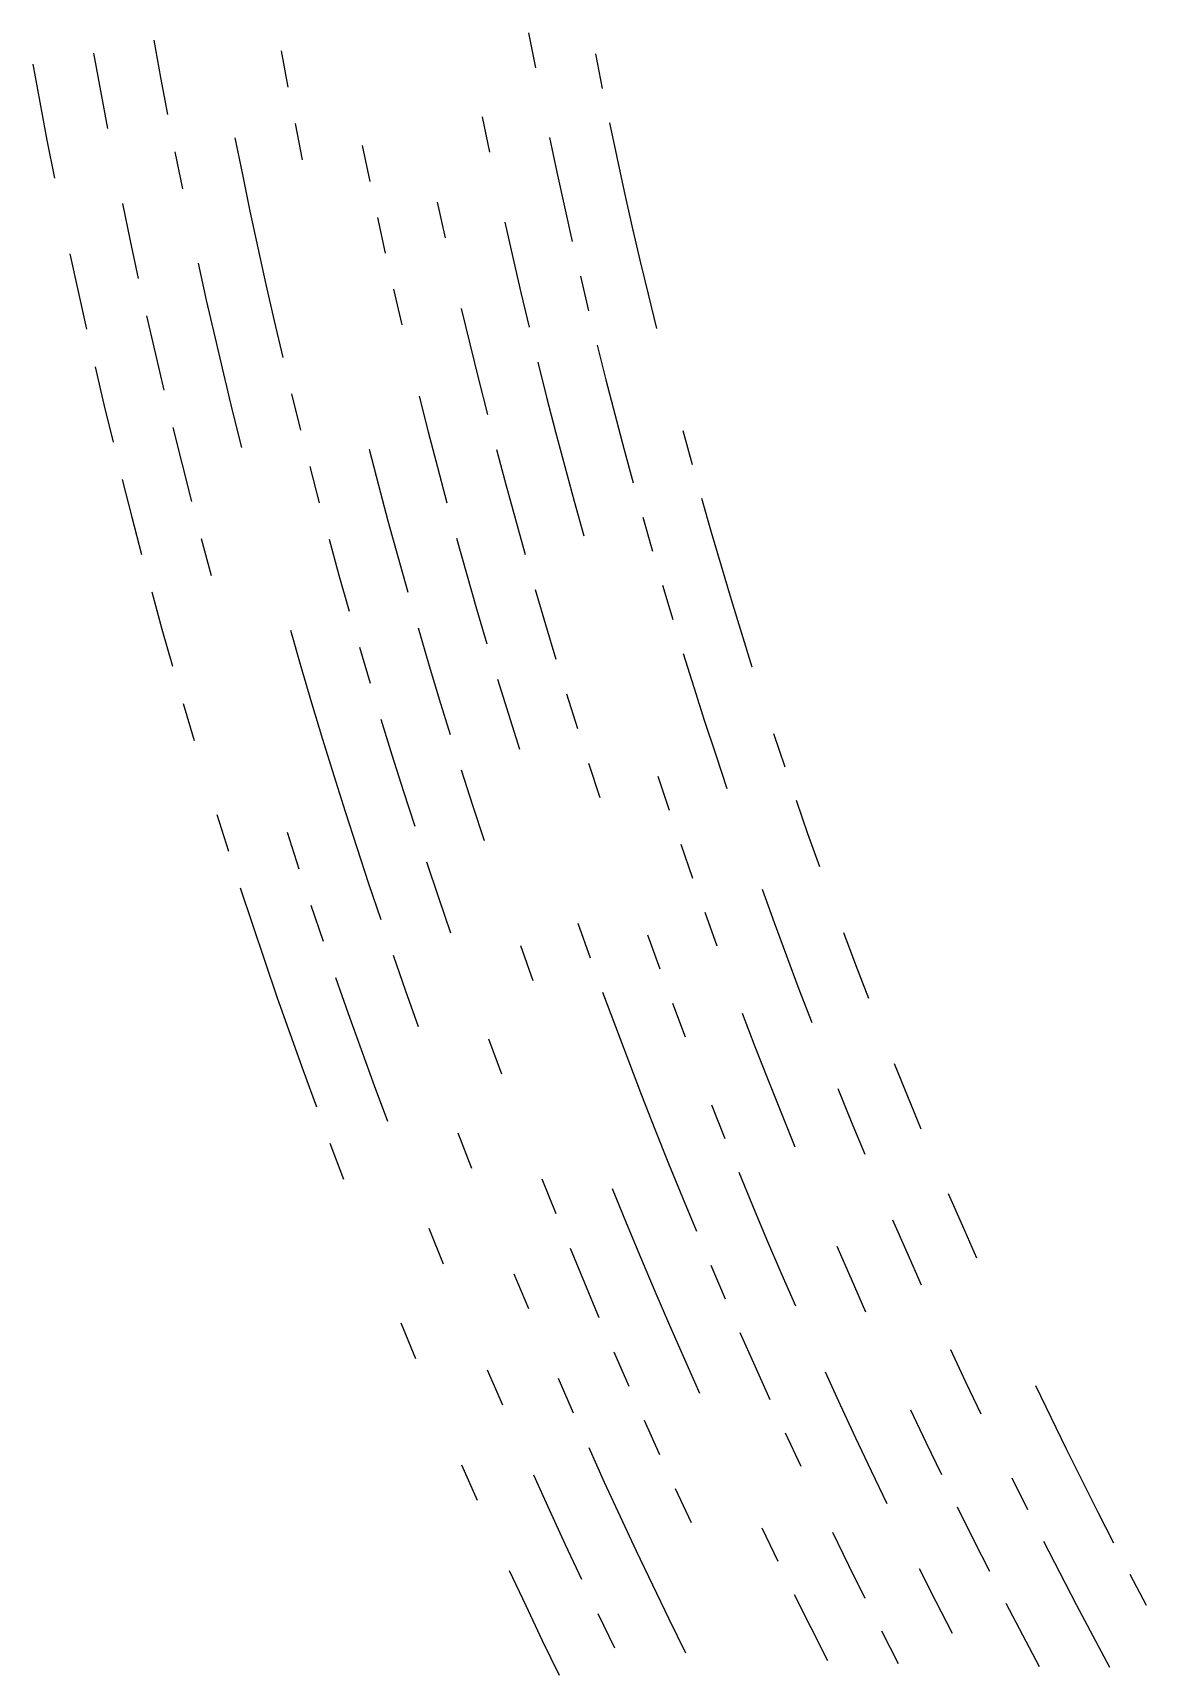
# Model space of a CAD drawing. Header units: metres. Extents: x -298 to 300, y -298 to 299.
# Drawn here: x -293.8 to -239.8, y -130.4 to -50.7 of the extents above; entities that cross this region are included whole.
import ezdxf

# ---------------------------------------------------------------- set-up
doc = ezdxf.new("R2010")
doc.units = ezdxf.units.M

msp = doc.modelspace()

# ---------------------------------------------------------------- linework, layer by layer
for p, q in [((-269.75302, -50.706768, -692.8203), (-269.42612, -52.400066, -692.8203)), ((-290.8604, -51.694836, -692.8203), (-290.52686, -53.520763, -692.8203)), ((-287.9352, -51.06233, -692.8203), (-287.6057, -52.869854, -692.8203)), ((-281.762, -51.575024, -692.8203), (-281.4294, -53.34376, -692.8203)), ((-266.51004, -51.72804, -692.8203), (-266.1768, -53.40089, -692.8203)), ((-293.80374, -52.22517, -692.8203), (-293.4668, -54.069683, -692.8203)), ((-287.6057, -52.869854, -692.8203), (-287.26486, -54.675274, -692.8203)), ((-293.4668, -54.069683, -692.8203), (-293.11826, -55.91203, -692.8203)), ((-290.52686, -53.520763, -692.8203), (-290.1819, -55.344524, -692.8203)), ((-271.9999, -54.783794, -692.8203), (-271.64734, -56.49107, -692.8203)), ((-281.0857, -55.110332, -692.8203), (-280.73093, -56.874706, -692.8203)), ((-265.83304, -55.071636, -692.8203), (-265.47882, -56.740154, -692.8203)), ((-293.11826, -55.91203, -692.8203), (-292.75818, -57.752148, -692.8203)), ((-286.9127, -56.478497, -692.8203), (-286.5492, -58.27946, -692.8203)), ((-283.9994, -55.79347, -692.8203), (-283.64026, -57.576122, -692.8203)), ((-277.82108, -56.175518, -692.8203), (-277.45966, -57.919353, -692.8203)), ((-268.74045, -55.780254, -692.8203), (-268.3817, -57.467022, -692.8203)), ((-265.47882, -56.740154, -692.8203), (-265.1141, -58.406384, -692.8203)), ((-283.64026, -57.576122, -692.8203), (-283.26996, -59.356487, -692.8203)), ((-268.3817, -57.467022, -692.8203), (-268.01236, -59.15147, -692.8203)), ((-274.18594, -58.92738, -692.8203), (-273.80734, -60.648266, -692.8203)), ((-265.1141, -58.406384, -692.8203), (-264.73895, -60.070293, -692.8203)), ((-289.45758, -58.985302, -692.8203), (-289.07828, -60.802166, -692.8203)), ((-283.26996, -59.356487, -692.8203), (-282.88843, -61.13447, -692.8203)), ((-277.08728, -59.66087, -692.8203), (-276.704, -61.399975, -692.8203)), ((-268.01236, -59.15147, -692.8203), (-267.63248, -60.83357, -692.8203)), ((-270.91013, -59.898785, -692.8203), (-270.52545, -61.59904, -692.8203)), ((-264.73895, -60.070293, -692.8203), (-264.35333, -61.731762, -692.8203)), ((-289.07828, -60.802166, -692.8203), (-288.68756, -62.61662, -692.8203)), ((-282.88843, -61.13447, -692.8203), (-282.4958, -62.909985, -692.8203)), ((-292.00336, -61.425365, -692.8203), (-291.60864, -63.258312, -692.8203)), ((-285.7883, -61.87428, -692.8203), (-285.39093, -63.66804, -692.8203)), ((-270.52545, -61.59904, -692.8203), (-270.13013, -63.296856, -692.8203)), ((-264.35333, -61.731762, -692.8203), (-263.95728, -63.39079, -692.8203)), ((-282.4958, -62.909985, -692.8203), (-282.09198, -64.68299, -692.8203)), ((-267.242, -62.513226, -692.8203), (-266.841, -64.19038, -692.8203)), ((-291.60864, -63.258312, -692.8203), (-291.20245, -65.08869, -692.8203)), ((-285.39093, -63.66804, -692.8203), (-284.98233, -65.459206, -692.8203)), ((-276.3098, -63.13661, -692.8203), (-275.90472, -64.870735, -692.8203)), ((-270.13013, -63.296856, -692.8203), (-269.72415, -64.992134, -692.8203)), ((-263.95728, -63.39079, -692.8203), (-263.55084, -65.04725, -692.8203)), ((-288.2855, -64.428535, -692.8203), (-287.87204, -66.23789, -692.8203)), ((-273.0177, -64.08271, -692.8203), (-272.60672, -65.79609, -692.8203)), ((-282.09198, -64.68299, -692.8203), (-281.67706, -66.45341, -692.8203)), ((-284.98233, -65.459206, -692.8203), (-284.56244, -67.24775, -692.8203)), ((-272.60672, -65.79609, -692.8203), (-272.185, -67.506874, -692.8203)), ((-266.42947, -65.86494, -692.8203), (-266.00745, -67.53687, -692.8203)), ((-290.78476, -66.91651, -692.8203), (-290.3556, -68.741646, -692.8203)), ((-287.87204, -66.23789, -692.8203), (-287.44724, -68.04459, -692.8203)), ((-269.30753, -66.68482, -692.8203), (-268.88028, -68.374825, -692.8203)), ((-284.56244, -67.24775, -692.8203), (-284.13135, -69.03364, -692.8203)), ((-272.185, -67.506874, -692.8203), (-271.75253, -69.21494, -692.8203)), ((-266.00745, -67.53687, -692.8203), (-265.57492, -69.20612, -692.8203)), ((-281.251, -68.22117, -692.8203), (-280.81387, -69.98618, -692.8203)), ((-275.0619, -68.33112, -692.8203), (-274.62418, -70.05726, -692.8203)), ((-268.88028, -68.374825, -692.8203), (-268.44244, -70.06208, -692.8203)), ((-290.3556, -68.741646, -692.8203), (-289.91498, -70.564, -692.8203)), ((-284.13135, -69.03364, -692.8203), (-283.68906, -70.81675, -692.8203)), ((-265.57492, -69.20612, -692.8203), (-265.13193, -70.8726, -692.8203)), ((-287.01108, -69.84855, -692.8203), (-286.5636, -71.64973, -692.8203)), ((-274.62418, -70.05726, -692.8203), (-274.17563, -71.780556, -692.8203)), ((-268.44244, -70.06208, -692.8203), (-267.99402, -71.74656, -692.8203)), ((-262.26923, -70.0008, -692.8203), (-261.8213, -71.64646, -692.8203)), ((-277.4952, -70.90174, -692.8203), (-277.04132, -72.643074, -692.8203)), ((-265.13193, -70.8726, -692.8203), (-264.67847, -72.53623, -692.8203)), ((-286.5636, -71.64973, -692.8203), (-286.10483, -73.44807, -692.8203)), ((-271.30936, -70.920235, -692.8203), (-270.85547, -72.62269, -692.8203)), ((-289.46292, -72.38355, -692.8203), (-288.99942, -74.2002, -692.8203)), ((-280.36566, -71.74842, -692.8203), (-279.9064, -73.50779, -692.8203)), ((-274.17563, -71.780556, -692.8203), (-273.7163, -73.501015, -692.8203)), ((-267.99402, -71.74656, -692.8203), (-267.535, -73.42817, -692.8203)), ((-277.04132, -72.643074, -692.8203), (-276.5765, -74.38154, -692.8203)), ((-270.85547, -72.62269, -692.8203), (-270.3909, -74.32227, -692.8203)), ((-261.36304, -73.28928, -692.8203), (-260.89447, -74.929146, -692.8203)), ((-267.535, -73.42817, -692.8203), (-267.06546, -75.10682, -692.8203)), ((-288.99942, -74.2002, -692.8203), (-288.52454, -76.01389, -692.8203)), ((-276.5765, -74.38154, -692.8203), (-276.1008, -76.11698, -692.8203)), ((-270.3909, -74.32227, -692.8203), (-269.91568, -76.01884, -692.8203)), ((-264.21457, -74.19697, -692.8203), (-263.74026, -75.854744, -692.8203)), ((-285.63477, -75.24345, -692.8203), (-285.15344, -77.035835, -692.8203)), ((-279.4361, -75.2642, -692.8203), (-278.95477, -77.01762, -692.8203)), ((-273.24615, -75.218544, -692.8203), (-272.76526, -76.93305, -692.8203)), ((-260.89447, -74.929146, -692.8203), (-260.41565, -76.56605, -692.8203)), ((-276.1008, -76.11698, -692.8203), (-275.61417, -77.8494, -692.8203)), ((-278.95477, -77.01762, -692.8203), (-278.46243, -78.76795, -692.8203)), ((-272.76526, -76.93305, -692.8203), (-272.2736, -78.64448, -692.8203)), ((-260.41565, -76.56605, -692.8203), (-259.92654, -78.19984, -692.8203)), ((-288.0383, -77.82456, -692.8203), (-287.54068, -79.63209, -692.8203)), ((-269.4298, -77.71241, -692.8203), (-268.9333, -79.40284, -692.8203)), ((-263.25552, -77.50947, -692.8203), (-262.76044, -79.16111, -692.8203)), ((-272.2736, -78.64448, -692.8203), (-271.77118, -80.35276, -692.8203)), ((-259.92654, -78.19984, -692.8203), (-259.42715, -79.83054, -692.8203)), ((-287.54068, -79.63209, -692.8203), (-287.0317, -81.43647, -692.8203)), ((-275.11667, -79.57871, -692.8203), (-274.60834, -81.30488, -692.8203)), ((-268.9333, -79.40284, -692.8203), (-268.4262, -81.090096, -692.8203)), ((-281.31012, -79.68839, -692.8203), (-280.80096, -81.45344, -692.8203)), ((-259.42715, -79.83054, -692.8203), (-258.91757, -81.458046, -692.8203)), ((-277.95914, -80.515144, -692.8203), (-277.44485, -82.2591, -692.8203)), ((-262.25497, -80.80961, -692.8203), (-261.7392, -82.45484, -692.8203)), ((-280.80096, -81.45344, -692.8203), (-280.28073, -83.21525, -692.8203)), ((-274.60834, -81.30488, -692.8203), (-274.0892, -83.02775, -692.8203)), ((-271.25806, -82.05787, -692.8203), (-270.73422, -83.75965, -692.8203)), ((-267.9085, -82.77415, -692.8203), (-267.38025, -84.4549, -692.8203)), ((-261.7392, -82.45484, -692.8203), (-261.21307, -84.09681, -692.8203)), ((-286.5114, -83.23756, -692.8203), (-285.97986, -85.03535, -692.8203)), ((-280.28073, -83.21525, -692.8203), (-279.7494, -84.97401, -692.8203)), ((-274.0892, -83.02775, -692.8203), (-273.55923, -84.74732, -692.8203)), ((-276.91962, -83.999794, -692.8203), (-276.38348, -85.73713, -692.8203)), ((-270.73422, -83.75965, -692.8203), (-270.1997, -85.45814, -692.8203)), ((-261.21307, -84.09681, -692.8203), (-260.67664, -85.73542, -692.8203)), ((-279.7494, -84.97401, -692.8203), (-279.20706, -86.7291, -692.8203)), ((-257.86777, -84.703255, -692.8203), (-257.32764, -86.32081, -692.8203)), ((-276.38348, -85.73713, -692.8203), (-275.83646, -87.47108, -692.8203)), ((-260.67664, -85.73542, -692.8203), (-260.12994, -87.37061, -692.8203)), ((-279.20706, -86.7291, -692.8203), (-278.65375, -88.48075, -692.8203)), ((-273.01846, -86.46351, -692.8203), (-272.46692, -88.17628, -692.8203)), ((-266.84146, -86.13224, -692.8203), (-266.29214, -87.80619, -692.8203)), ((-263.48477, -86.76972, -692.8203), (-262.93152, -88.422554, -692.8203)), ((-275.83646, -87.47108, -692.8203), (-275.27856, -89.201485, -692.8203)), ((-272.46692, -88.17628, -692.8203), (-271.90463, -89.885506, -692.8203)), ((-256.7773, -87.934944, -692.8203), (-256.2169, -89.54554, -692.8203)), ((-284.88284, -88.620674, -692.8203), (-284.31747, -90.40809, -692.8203)), ((-278.65375, -88.48075, -692.8203), (-278.08945, -90.22886, -692.8203)), ((-281.4704, -89.49232, -692.8203), (-280.8997, -91.258095, -692.8203)), ((-256.2169, -89.54554, -692.8203), (-255.64638, -91.152596, -692.8203)), ((-278.08945, -90.22886, -692.8203), (-277.51416, -91.973366, -692.8203)), ((-262.3679, -90.071815, -692.8203), (-261.79395, -91.71754, -692.8203)), ((-274.70978, -90.92835, -692.8203), (-274.1302, -92.65162, -692.8203)), ((-283.7409, -92.19187, -692.8203), (-283.15314, -93.97199, -692.8203)), ((-277.51416, -91.973366, -692.8203), (-276.92795, -93.71421, -692.8203)), ((-258.4284, -92.25501, -692.8203), (-257.8408, -93.87586, -692.8203)), ((-280.31787, -93.02024, -692.8203), (-279.725, -94.778694, -692.8203)), ((-274.1302, -92.65162, -692.8203), (-273.5398, -94.37116, -692.8203)), ((-283.15314, -93.97199, -692.8203), (-282.55423, -95.74836, -692.8203)), ((-267.36783, -93.89799, -692.8203), (-266.76974, -95.57499, -692.8203)), ((-261.20966, -93.359566, -692.8203), (-260.61505, -94.99787, -692.8203)), ((-257.8408, -93.87586, -692.8203), (-257.24307, -95.49299, -692.8203)), ((-263.9901, -94.466225, -692.8203), (-263.38852, -96.12199, -692.8203)), ((-254.47511, -94.35572, -692.8203), (-253.8744, -95.95167, -692.8203)), ((-276.3308, -95.45133, -692.8203), (-275.72275, -97.18464, -692.8203)), ((-270.1536, -94.9914, -692.8203), (-269.54858, -96.68592, -692.8203)), ((-257.24307, -95.49299, -692.8203), (-256.63516, -97.10633, -692.8203)), ((-282.55423, -95.74836, -692.8203), (-281.94412, -97.52088, -692.8203)), ((-253.8744, -95.95167, -692.8203), (-253.26369, -97.54377, -692.8203)), ((-279.12115, -96.53333, -692.8203), (-278.50626, -98.28416, -692.8203)), ((-275.72275, -97.18464, -692.8203), (-275.10385, -98.91407, -692.8203)), ((-256.63516, -97.10633, -692.8203), (-256.01715, -98.71577, -692.8203)), ((-281.94412, -97.52088, -692.8203), (-281.32294, -99.28956, -692.8203)), ((-266.16113, -97.24821, -692.8203), (-265.54202, -98.91752, -692.8203)), ((-262.77652, -97.7739, -692.8203), (-262.1542, -99.42194, -692.8203)), ((-278.50626, -98.28416, -692.8203), (-277.88037, -100.031075, -692.8203)), ((-259.39508, -98.26307, -692.8203), (-258.76978, -99.88984, -692.8203)), ((-281.32294, -99.28956, -692.8203), (-280.69064, -101.05427, -692.8203)), ((-271.70392, -99.506996, -692.8203), (-271.07053, -101.2111, -692.8203)), ((-265.54202, -98.91752, -692.8203), (-264.91245, -100.582924, -692.8203)), ((-277.88037, -100.031075, -692.8203), (-277.24356, -101.773964, -692.8203)), ((-258.76978, -99.88984, -692.8203), (-258.13422, -101.51264, -692.8203)), ((-280.69064, -101.05427, -692.8203), (-280.04727, -102.81495, -692.8203)), ((-264.91245, -100.582924, -692.8203), (-264.27243, -102.2443, -692.8203)), ((-252.01234, -100.71632, -692.8203), (-251.37178, -102.29661, -692.8203)), ((-277.24356, -101.773964, -692.8203), (-276.5958, -103.512825, -692.8203)), ((-258.13422, -101.51264, -692.8203), (-257.4885, -103.131355, -692.8203)), ((-254.75087, -101.9228, -692.8203), (-254.10268, -103.52027, -692.8203)), ((-264.27243, -102.2443, -692.8203), (-263.62198, -103.90162, -692.8203)), ((-260.87854, -102.70606, -692.8203), (-260.22528, -104.34205, -692.8203)), ((-251.37178, -102.29661, -692.8203), (-250.72127, -103.87281, -692.8203)), ((-257.4885, -103.131355, -692.8203), (-256.83264, -104.74601, -692.8203)), ((-254.10268, -103.52027, -692.8203), (-253.44441, -105.113594, -692.8203)), ((-273.18216, -104.07844, -692.8203), (-272.52002, -105.791725, -692.8203)), ((-263.62198, -103.90162, -692.8203), (-262.96115, -105.554756, -692.8203)), ((-279.39288, -104.57154, -692.8203), (-278.72745, -106.32398, -692.8203)), ((-262.96115, -105.554756, -692.8203), (-262.28995, -107.20374, -692.8203)), ((-269.1063, -106.29896, -692.8203), (-268.43027, -107.98655, -692.8203)), ((-259.56174, -105.97382, -692.8203), (-258.888, -107.60142, -692.8203)), ((-265.69617, -106.7696, -692.8203), (-265.01727, -108.43574, -692.8203)), ((-262.28995, -107.20374, -692.8203), (-261.60843, -108.84846, -692.8203)), ((-249.39067, -107.012764, -692.8203), (-248.71059, -108.57636, -692.8203)), ((-258.888, -107.60142, -692.8203), (-258.20404, -109.22474, -692.8203)), ((-252.098, -108.28767, -692.8203), (-251.40987, -109.86826, -692.8203)), ((-274.58722, -108.704414, -692.8203), (-273.896, -110.4264, -692.8203)), ((-265.01727, -108.43574, -692.8203), (-264.32794, -110.09754, -692.8203)), ((-248.71059, -108.57636, -692.8203), (-248.02074, -110.13566, -692.8203)), ((-267.74368, -109.66981, -692.8203), (-267.04657, -111.34873, -692.8203)), ((-258.20404, -109.22474, -692.8203), (-257.5099, -110.8437, -692.8203)), ((-254.80443, -109.564644, -692.8203), (-254.10823, -111.16224, -692.8203)), ((-251.40987, -109.86826, -692.8203), (-250.71187, -111.444496, -692.8203)), ((-264.32794, -110.09754, -692.8203), (-263.6282, -111.75498, -692.8203)), ((-260.91656, -110.48884, -692.8203), (-260.21445, -112.124794, -692.8203)), ((-270.4692, -110.90598, -692.8203), (-269.76425, -112.602, -692.8203)), ((-267.04657, -111.34873, -692.8203), (-266.3389, -113.02323, -692.8203)), ((-257.5099, -110.8437, -692.8203), (-256.8056, -112.45823, -692.8203)), ((-254.10823, -111.16224, -692.8203), (-253.402, -112.75538, -692.8203)), ((-263.6282, -111.75498, -692.8203), (-262.91806, -113.40797, -692.8203)), ((-275.95615, -113.29066, -692.8203), (-275.23602, -115.02122, -692.8203)), ((-262.91806, -113.40797, -692.8203), (-262.19757, -115.056465, -692.8203)), ((-259.50204, -113.756325, -692.8203), (-258.77942, -115.38331, -692.8203)), ((-265.62073, -114.693214, -692.8203), (-264.8921, -116.35865, -692.8203)), ((-249.28618, -114.583595, -692.8203), (-248.55858, -116.14634, -692.8203)), ((-262.19757, -115.056465, -692.8203), (-261.4667, -116.700356, -692.8203)), ((-258.77942, -115.38331, -692.8203), (-258.0466, -117.005684, -692.8203)), ((-271.75763, -115.56565, -692.8203), (-271.02338, -117.26963, -692.8203)), ((-268.32248, -115.98051, -692.8203), (-267.5857, -117.66291, -692.8203)), ((-255.36671, -115.673836, -692.8203), (-254.63213, -117.27479, -692.8203)), ((-248.55858, -116.14634, -692.8203), (-247.82118, -117.704475, -692.8203)), ((-245.1638, -116.32844, -692.8203), (-244.42537, -117.86518, -692.8203)), ((-254.63213, -117.27479, -692.8203), (-253.88753, -118.87107, -692.8203)), ((-251.22353, -117.50767, -692.8203), (-250.47755, -119.08253, -692.8203)), ((-244.42537, -117.86518, -692.8203), (-243.67726, -119.397285, -692.8203)), ((-264.15305, -118.01945, -692.8203), (-263.40353, -119.675545, -692.8203)), ((-257.30362, -118.62345, -692.8203), (-256.55048, -120.23649, -692.8203)), ((-266.83838, -119.34058, -692.8203), (-266.08054, -121.01356, -692.8203)), ((-253.88753, -118.87107, -692.8203), (-253.13289, -120.46262, -692.8203)), ((-250.47755, -119.08253, -692.8203), (-249.7217, -120.652626, -692.8203)), ((-243.67726, -119.397285, -692.8203), (-242.91957, -120.92463, -692.8203)), ((-273.01074, -120.18522, -692.8203), (-272.2474, -121.89707, -692.8203)), ((-269.5229, -120.66352, -692.8203), (-268.75668, -122.35334, -692.8203)), ((-266.08054, -121.01356, -692.8203), (-265.31223, -122.68168, -692.8203)), ((-253.13289, -120.46262, -692.8203), (-252.3683, -122.049385, -692.8203)), ((-246.31715, -120.80659, -692.8203), (-245.55055, -122.3505, -692.8203)), ((-242.91957, -120.92463, -692.8203), (-242.1523, -122.44715, -692.8203)), ((-262.64368, -121.32691, -692.8203), (-261.87344, -122.97343, -692.8203)), ((-268.75668, -122.35334, -692.8203), (-267.9799, -124.038246, -692.8203)), ((-265.31223, -122.68168, -692.8203), (-264.53342, -124.34495, -692.8203)), ((-248.95595, -122.21793, -692.8203), (-248.18047, -123.77839, -692.8203)), ((-242.1523, -122.44715, -692.8203), (-241.37547, -123.96482, -692.8203)), ((-258.44058, -123.22889, -692.8203), (-257.6585, -124.848946, -692.8203)), ((-255.01393, -123.44813, -692.8203), (-254.23055, -125.04664, -692.8203)), ((-267.9799, -124.038246, -692.8203), (-267.19254, -125.71827, -692.8203)), ((-248.18047, -123.77839, -692.8203), (-247.39516, -125.3339, -692.8203)), ((-244.77425, -123.889534, -692.8203), (-243.98833, -125.42365, -692.8203)), ((-264.53342, -124.34495, -692.8203), (-263.7442, -126.00327, -692.8203)), ((-254.23055, -125.04664, -692.8203), (-253.43715, -126.640175, -692.8203)), ((-270.68857, -125.30619, -692.8203), (-269.89313, -127.0033, -692.8203)), ((-250.80934, -125.20826, -692.8203), (-250.015, -126.78028, -692.8203)), ((-243.98833, -125.42365, -692.8203), (-243.19276, -126.95277, -692.8203)), ((-240.58916, -125.47755, -692.8203), (-239.79335, -126.9853, -692.8203)), ((-263.7442, -126.00327, -692.8203), (-262.9446, -127.65656, -692.8203)), ((-256.86627, -126.464, -692.8203), (-256.06393, -128.07408, -692.8203)), ((-269.89313, -127.0033, -692.8203), (-269.08704, -128.69539, -692.8203)), ((-266.39462, -127.39326, -692.8203), (-265.58624, -129.06319, -692.8203)), ((-250.015, -126.78028, -692.8203), (-249.21083, -128.34727, -692.8203)), ((-246.60011, -126.88444, -692.8203), (-245.79533, -128.42995, -692.8203)), ((-243.19276, -126.95277, -692.8203), (-242.38768, -128.47685, -692.8203)), ((-262.9446, -127.65656, -692.8203), (-262.13464, -129.30482, -692.8203)), ((-256.06393, -128.07408, -692.8203), (-255.25148, -129.67903, -692.8203)), ((-252.6338, -128.22865, -692.8203), (-251.82045, -129.81209, -692.8203)), ((-269.08704, -128.69539, -692.8203), (-268.27036, -130.38234, -692.8203)), ((-245.79533, -128.42995, -692.8203), (-244.98088, -129.97035, -692.8203)), ((-242.38768, -128.47685, -692.8203), (-241.57301, -129.9958, -692.8203))]:
    msp.add_line(p, q)

doc.saveas('drawing.dxf')
